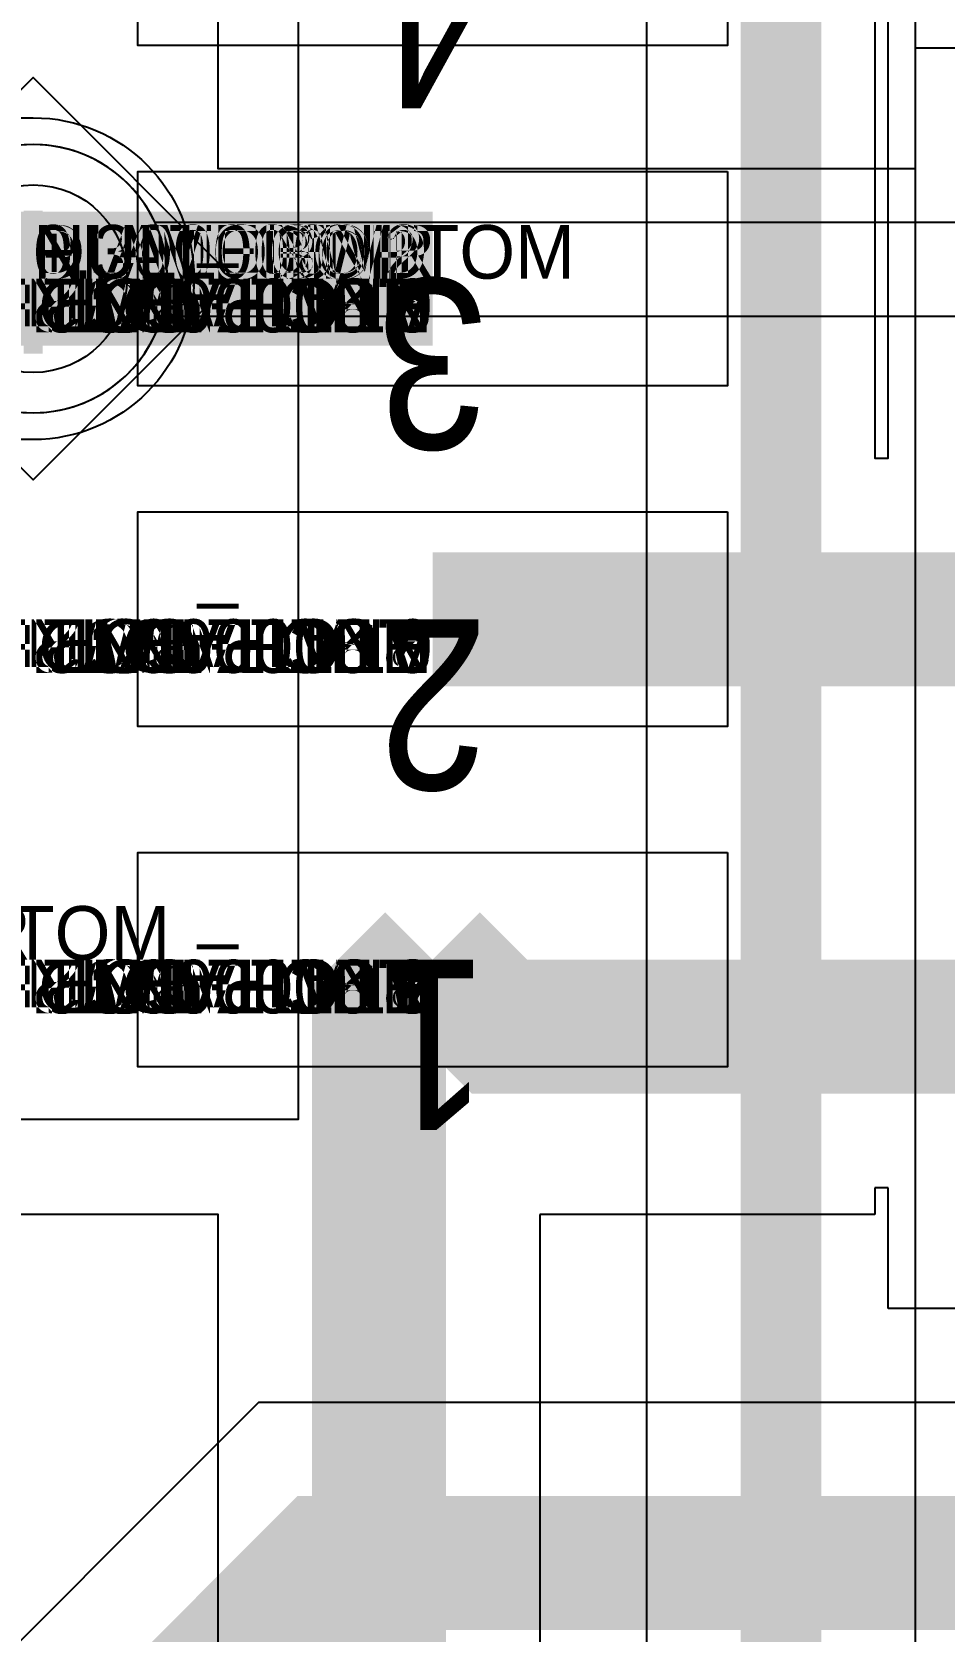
# Model space of a CAD drawing. Extents: x 0 to 323, y 0 to 320.
# Drawn here: x 161.72 to 165.12, y 237.35 to 243.32 of the extents above; entities that cross this region are included whole.
import ezdxf
from ezdxf.enums import TextEntityAlignment as Align

# ---------------------------------------------------------------- set-up
doc = ezdxf.new("R2010")
doc.units = 0
doc.header["$MEASUREMENT"] = 0
doc.layers.get('0').update_dxf_attribs({"linetype": 'CONTINUOUS'})
for name, color, linetype in [('CDN_FIGURES', 7, 'CONTINUOUS'), ('ETCH_BOTTOM', 7, 'CONTINUOUS'), ('ETCH_GND', 3, 'CONTINUOUS'), ('ETCH_INT1', 4, 'CONTINUOUS'), ('ETCH_INT2', 5, 'CONTINUOUS'), ('ETCH_PWR', 6, 'CONTINUOUS'), ('ETCH_TOP', 2, 'CONTINUOUS'), ('MANUFACTURING_NCLEGEND-1-6', 8, 'CONTINUOUS'), ('PACKAGE_GEOMETRY_ASSEMBLY_TOP', 11, 'CONTINUOUS'), ('PACKAGE_GEOMETRY_PIN_NUMBER', 9, 'CONTINUOUS')]:
    doc.layers.add(name, color=color, linetype=linetype)

# ---------------------------------------------------------------- blocks, each defined once
blk = doc.blocks.new('PAD_INFO')
for tag in ['SHAPE_TYPE', 'PAD_HEIGHT', 'PAD_LAYER', 'PAD_TYPE', 'PAD_WIDTH']:
    blk.add_attdef(tag, (0, 0), '', height=0.2)
at = {"flags": 2}
blk.add_attdef('CDN_TYPE', (0, 0), '', height=0.2, dxfattribs=at)
blk = doc.blocks.new('DRILL_INFO')
at = {"flags": 2}
blk.add_attdef('CDN_TYPE', (0, 0), '', height=0.2, dxfattribs=at)
for tag in ['FSHAPE', 'FCHAR', 'DRILL_HEIGHT', 'DIAMETER', 'PLATED', 'DRILL_WIDTH']:
    blk.add_attdef(tag, (0, 0), '', height=0.2)
blk = doc.blocks.new('VIA0700X0300')
at = {"layer": 'ETCH_BOTTOM'}
blk.add_circle((0, 0), 0.35, dxfattribs=at)
at = {"layer": 'ETCH_GND'}
blk.add_circle((0, 0), 0.35, dxfattribs=at)
at = {"layer": 'ETCH_INT1'}
blk.add_circle((0, 0), 0.35, dxfattribs=at)
at = {"layer": 'ETCH_INT2'}
blk.add_circle((0, 0), 0.35, dxfattribs=at)
at = {"layer": 'ETCH_PWR'}
blk.add_circle((0, 0), 0.35, dxfattribs=at)
at = {"layer": 'ETCH_TOP'}
blk.add_circle((0, 0), 0.35, dxfattribs=at)
ref = blk.add_blockref('PAD_INFO', (0, 0))
ref.add_attrib('PAD_LAYER', 'ETCH_TOP', (0, 0), dxfattribs={"height": 0.2})
ref.add_attrib('SHAPE_TYPE', 'NULL', (0, 0), dxfattribs={"height": 0.2})
ref.add_attrib('PAD_TYPE', 'ANTIPAD', (0, 0), dxfattribs={"height": 0.2})
ref.add_attrib('PAD_WIDTH', '0.000000', (0, 0), dxfattribs={"height": 0.2})
ref.add_attrib('PAD_HEIGHT', '0.000000', (0, 0), dxfattribs={"height": 0.2})
ref = blk.add_blockref('PAD_INFO', (0, 0))
ref.add_attrib('PAD_LAYER', 'ETCH_GND', (0, 0), dxfattribs={"height": 0.2})
ref.add_attrib('SHAPE_TYPE', 'NULL', (0, 0), dxfattribs={"height": 0.2})
ref.add_attrib('PAD_TYPE', 'ANTIPAD', (0, 0), dxfattribs={"height": 0.2})
ref.add_attrib('PAD_WIDTH', '0.000000', (0, 0), dxfattribs={"height": 0.2})
ref.add_attrib('PAD_HEIGHT', '0.000000', (0, 0), dxfattribs={"height": 0.2})
ref = blk.add_blockref('PAD_INFO', (0, 0))
ref.add_attrib('PAD_LAYER', 'ETCH_INT1', (0, 0), dxfattribs={"height": 0.2})
ref.add_attrib('SHAPE_TYPE', 'NULL', (0, 0), dxfattribs={"height": 0.2})
ref.add_attrib('PAD_TYPE', 'ANTIPAD', (0, 0), dxfattribs={"height": 0.2})
ref.add_attrib('PAD_WIDTH', '0.000000', (0, 0), dxfattribs={"height": 0.2})
ref.add_attrib('PAD_HEIGHT', '0.000000', (0, 0), dxfattribs={"height": 0.2})
ref = blk.add_blockref('PAD_INFO', (0, 0))
ref.add_attrib('PAD_LAYER', 'ETCH_INT2', (0, 0), dxfattribs={"height": 0.2})
ref.add_attrib('SHAPE_TYPE', 'NULL', (0, 0), dxfattribs={"height": 0.2})
ref.add_attrib('PAD_TYPE', 'ANTIPAD', (0, 0), dxfattribs={"height": 0.2})
ref.add_attrib('PAD_WIDTH', '0.000000', (0, 0), dxfattribs={"height": 0.2})
ref.add_attrib('PAD_HEIGHT', '0.000000', (0, 0), dxfattribs={"height": 0.2})
ref = blk.add_blockref('PAD_INFO', (0, 0))
ref.add_attrib('PAD_LAYER', 'ETCH_PWR', (0, 0), dxfattribs={"height": 0.2})
ref.add_attrib('SHAPE_TYPE', 'NULL', (0, 0), dxfattribs={"height": 0.2})
ref.add_attrib('PAD_TYPE', 'ANTIPAD', (0, 0), dxfattribs={"height": 0.2})
ref.add_attrib('PAD_WIDTH', '0.000000', (0, 0), dxfattribs={"height": 0.2})
ref.add_attrib('PAD_HEIGHT', '0.000000', (0, 0), dxfattribs={"height": 0.2})
ref = blk.add_blockref('PAD_INFO', (0, 0))
ref.add_attrib('PAD_LAYER', 'ETCH_BOTTOM', (0, 0), dxfattribs={"height": 0.2})
ref.add_attrib('SHAPE_TYPE', 'NULL', (0, 0), dxfattribs={"height": 0.2})
ref.add_attrib('PAD_TYPE', 'ANTIPAD', (0, 0), dxfattribs={"height": 0.2})
ref.add_attrib('PAD_WIDTH', '0.000000', (0, 0), dxfattribs={"height": 0.2})
ref.add_attrib('PAD_HEIGHT', '0.000000', (0, 0), dxfattribs={"height": 0.2})
ref = blk.add_blockref('PAD_INFO', (0, 0))
ref.add_attrib('PAD_LAYER', 'ETCH_TOP', (0, 0), dxfattribs={"height": 0.2})
ref.add_attrib('SHAPE_TYPE', 'NULL', (0, 0), dxfattribs={"height": 0.2})
ref.add_attrib('PAD_TYPE', 'THERMAL', (0, 0), dxfattribs={"height": 0.2})
ref.add_attrib('PAD_WIDTH', '0.000000', (0, 0), dxfattribs={"height": 0.2})
ref.add_attrib('PAD_HEIGHT', '0.000000', (0, 0), dxfattribs={"height": 0.2})
ref = blk.add_blockref('PAD_INFO', (0, 0))
ref.add_attrib('PAD_LAYER', 'ETCH_GND', (0, 0), dxfattribs={"height": 0.2})
ref.add_attrib('SHAPE_TYPE', 'NULL', (0, 0), dxfattribs={"height": 0.2})
ref.add_attrib('PAD_TYPE', 'THERMAL', (0, 0), dxfattribs={"height": 0.2})
ref.add_attrib('PAD_WIDTH', '0.000000', (0, 0), dxfattribs={"height": 0.2})
ref.add_attrib('PAD_HEIGHT', '0.000000', (0, 0), dxfattribs={"height": 0.2})
ref = blk.add_blockref('PAD_INFO', (0, 0))
ref.add_attrib('PAD_LAYER', 'ETCH_INT1', (0, 0), dxfattribs={"height": 0.2})
ref.add_attrib('SHAPE_TYPE', 'NULL', (0, 0), dxfattribs={"height": 0.2})
ref.add_attrib('PAD_TYPE', 'THERMAL', (0, 0), dxfattribs={"height": 0.2})
ref.add_attrib('PAD_WIDTH', '0.000000', (0, 0), dxfattribs={"height": 0.2})
ref.add_attrib('PAD_HEIGHT', '0.000000', (0, 0), dxfattribs={"height": 0.2})
ref = blk.add_blockref('PAD_INFO', (0, 0))
ref.add_attrib('PAD_LAYER', 'ETCH_INT2', (0, 0), dxfattribs={"height": 0.2})
ref.add_attrib('SHAPE_TYPE', 'NULL', (0, 0), dxfattribs={"height": 0.2})
ref.add_attrib('PAD_TYPE', 'THERMAL', (0, 0), dxfattribs={"height": 0.2})
ref.add_attrib('PAD_WIDTH', '0.000000', (0, 0), dxfattribs={"height": 0.2})
ref.add_attrib('PAD_HEIGHT', '0.000000', (0, 0), dxfattribs={"height": 0.2})
ref = blk.add_blockref('PAD_INFO', (0, 0))
ref.add_attrib('PAD_LAYER', 'ETCH_PWR', (0, 0), dxfattribs={"height": 0.2})
ref.add_attrib('SHAPE_TYPE', 'NULL', (0, 0), dxfattribs={"height": 0.2})
ref.add_attrib('PAD_TYPE', 'THERMAL', (0, 0), dxfattribs={"height": 0.2})
ref.add_attrib('PAD_WIDTH', '0.000000', (0, 0), dxfattribs={"height": 0.2})
ref.add_attrib('PAD_HEIGHT', '0.000000', (0, 0), dxfattribs={"height": 0.2})
ref = blk.add_blockref('PAD_INFO', (0, 0))
ref.add_attrib('PAD_LAYER', 'ETCH_BOTTOM', (0, 0), dxfattribs={"height": 0.2})
ref.add_attrib('SHAPE_TYPE', 'NULL', (0, 0), dxfattribs={"height": 0.2})
ref.add_attrib('PAD_TYPE', 'THERMAL', (0, 0), dxfattribs={"height": 0.2})
ref.add_attrib('PAD_WIDTH', '0.000000', (0, 0), dxfattribs={"height": 0.2})
ref.add_attrib('PAD_HEIGHT', '0.000000', (0, 0), dxfattribs={"height": 0.2})
ref = blk.add_blockref('PAD_INFO', (0, 0))
ref.add_attrib('PAD_LAYER', 'ETCH_TOP', (0, 0), dxfattribs={"height": 0.2})
ref.add_attrib('SHAPE_TYPE', 'CIRCLE', (0, 0), dxfattribs={"height": 0.2})
ref.add_attrib('PAD_TYPE', 'REGULAR', (0, 0), dxfattribs={"height": 0.2})
ref.add_attrib('PAD_WIDTH', '0.700000', (0, 0), dxfattribs={"height": 0.2})
ref.add_attrib('PAD_HEIGHT', '0.700000', (0, 0), dxfattribs={"height": 0.2})
ref = blk.add_blockref('PAD_INFO', (0, 0))
ref.add_attrib('PAD_LAYER', 'ETCH_GND', (0, 0), dxfattribs={"height": 0.2})
ref.add_attrib('SHAPE_TYPE', 'CIRCLE', (0, 0), dxfattribs={"height": 0.2})
ref.add_attrib('PAD_TYPE', 'REGULAR', (0, 0), dxfattribs={"height": 0.2})
ref.add_attrib('PAD_WIDTH', '0.700000', (0, 0), dxfattribs={"height": 0.2})
ref.add_attrib('PAD_HEIGHT', '0.700000', (0, 0), dxfattribs={"height": 0.2})
ref = blk.add_blockref('PAD_INFO', (0, 0))
ref.add_attrib('PAD_LAYER', 'ETCH_INT1', (0, 0), dxfattribs={"height": 0.2})
ref.add_attrib('SHAPE_TYPE', 'CIRCLE', (0, 0), dxfattribs={"height": 0.2})
ref.add_attrib('PAD_TYPE', 'REGULAR', (0, 0), dxfattribs={"height": 0.2})
ref.add_attrib('PAD_WIDTH', '0.700000', (0, 0), dxfattribs={"height": 0.2})
ref.add_attrib('PAD_HEIGHT', '0.700000', (0, 0), dxfattribs={"height": 0.2})
ref = blk.add_blockref('PAD_INFO', (0, 0))
ref.add_attrib('PAD_LAYER', 'ETCH_INT2', (0, 0), dxfattribs={"height": 0.2})
ref.add_attrib('SHAPE_TYPE', 'CIRCLE', (0, 0), dxfattribs={"height": 0.2})
ref.add_attrib('PAD_TYPE', 'REGULAR', (0, 0), dxfattribs={"height": 0.2})
ref.add_attrib('PAD_WIDTH', '0.700000', (0, 0), dxfattribs={"height": 0.2})
ref.add_attrib('PAD_HEIGHT', '0.700000', (0, 0), dxfattribs={"height": 0.2})
ref = blk.add_blockref('PAD_INFO', (0, 0))
ref.add_attrib('PAD_LAYER', 'ETCH_PWR', (0, 0), dxfattribs={"height": 0.2})
ref.add_attrib('SHAPE_TYPE', 'CIRCLE', (0, 0), dxfattribs={"height": 0.2})
ref.add_attrib('PAD_TYPE', 'REGULAR', (0, 0), dxfattribs={"height": 0.2})
ref.add_attrib('PAD_WIDTH', '0.700000', (0, 0), dxfattribs={"height": 0.2})
ref.add_attrib('PAD_HEIGHT', '0.700000', (0, 0), dxfattribs={"height": 0.2})
ref = blk.add_blockref('PAD_INFO', (0, 0))
ref.add_attrib('PAD_LAYER', 'ETCH_BOTTOM', (0, 0), dxfattribs={"height": 0.2})
ref.add_attrib('SHAPE_TYPE', 'CIRCLE', (0, 0), dxfattribs={"height": 0.2})
ref.add_attrib('PAD_TYPE', 'REGULAR', (0, 0), dxfattribs={"height": 0.2})
ref.add_attrib('PAD_WIDTH', '0.700000', (0, 0), dxfattribs={"height": 0.2})
ref.add_attrib('PAD_HEIGHT', '0.700000', (0, 0), dxfattribs={"height": 0.2})
ref = blk.add_blockref('DRILL_INFO', (0, 0))
ref.add_attrib('DIAMETER', '0.300000', (0, 0), dxfattribs={"height": 0.2})
ref.add_attrib('PLATED', 'PLATED', (0, 0), dxfattribs={"height": 0.2})
ref.add_attrib('FSHAPE', 'DIAMOND', (0, 0), dxfattribs={"height": 0.2})
ref.add_attrib('FCHAR', '+', (0, 0), dxfattribs={"height": 0.2})
ref.add_attrib('DRILL_WIDTH', '1.500000', (0, 0), dxfattribs={"height": 0.2})
ref.add_attrib('DRILL_HEIGHT', '1.500000', (0, 0), dxfattribs={"height": 0.2})
for tag in ['CDN_TYPE', 'PIN']:
    blk.add_attdef(tag, (0, 0), '', height=0.2)
at = {"flags": 2}
for tag in ['PSTKNAME', 'BBV']:
    blk.add_attdef(tag, (0, 0), '', height=0.2, dxfattribs=at)
blk = doc.blocks.new('FIGURE_DIAMOND')
at = {"layer": 'CDN_FIGURES'}
blk.add_lwpolyline([(-0.5, 0), (0, 0.5), (0.5, 0), (0, -0.5)], close=True, dxfattribs=at)
blk = doc.blocks.new('RC2200X0800TS')
at = {"layer": 'ETCH_TOP'}
blk.add_lwpolyline([(-1.1, -0.4), (-1.1, 0.4), (1.1, 0.4), (1.1, -0.4)], close=True, dxfattribs=at)
ref = blk.add_blockref('PAD_INFO', (0, 0))
ref.add_attrib('PAD_LAYER', 'ETCH_TOP', (0, 0), dxfattribs={"height": 0.2})
ref.add_attrib('SHAPE_TYPE', 'NULL', (0, 0), dxfattribs={"height": 0.2})
ref.add_attrib('PAD_TYPE', 'ANTIPAD', (0, 0), dxfattribs={"height": 0.2})
ref.add_attrib('PAD_WIDTH', '0.000000', (0, 0), dxfattribs={"height": 0.2})
ref.add_attrib('PAD_HEIGHT', '0.000000', (0, 0), dxfattribs={"height": 0.2})
ref = blk.add_blockref('PAD_INFO', (0, 0))
ref.add_attrib('PAD_LAYER', 'ETCH_GND', (0, 0), dxfattribs={"height": 0.2})
ref.add_attrib('SHAPE_TYPE', 'NULL', (0, 0), dxfattribs={"height": 0.2})
ref.add_attrib('PAD_TYPE', 'ANTIPAD', (0, 0), dxfattribs={"height": 0.2})
ref.add_attrib('PAD_WIDTH', '0.000000', (0, 0), dxfattribs={"height": 0.2})
ref.add_attrib('PAD_HEIGHT', '0.000000', (0, 0), dxfattribs={"height": 0.2})
ref = blk.add_blockref('PAD_INFO', (0, 0))
ref.add_attrib('PAD_LAYER', 'ETCH_INT1', (0, 0), dxfattribs={"height": 0.2})
ref.add_attrib('SHAPE_TYPE', 'NULL', (0, 0), dxfattribs={"height": 0.2})
ref.add_attrib('PAD_TYPE', 'ANTIPAD', (0, 0), dxfattribs={"height": 0.2})
ref.add_attrib('PAD_WIDTH', '0.000000', (0, 0), dxfattribs={"height": 0.2})
ref.add_attrib('PAD_HEIGHT', '0.000000', (0, 0), dxfattribs={"height": 0.2})
ref = blk.add_blockref('PAD_INFO', (0, 0))
ref.add_attrib('PAD_LAYER', 'ETCH_INT2', (0, 0), dxfattribs={"height": 0.2})
ref.add_attrib('SHAPE_TYPE', 'NULL', (0, 0), dxfattribs={"height": 0.2})
ref.add_attrib('PAD_TYPE', 'ANTIPAD', (0, 0), dxfattribs={"height": 0.2})
ref.add_attrib('PAD_WIDTH', '0.000000', (0, 0), dxfattribs={"height": 0.2})
ref.add_attrib('PAD_HEIGHT', '0.000000', (0, 0), dxfattribs={"height": 0.2})
ref = blk.add_blockref('PAD_INFO', (0, 0))
ref.add_attrib('PAD_LAYER', 'ETCH_PWR', (0, 0), dxfattribs={"height": 0.2})
ref.add_attrib('SHAPE_TYPE', 'NULL', (0, 0), dxfattribs={"height": 0.2})
ref.add_attrib('PAD_TYPE', 'ANTIPAD', (0, 0), dxfattribs={"height": 0.2})
ref.add_attrib('PAD_WIDTH', '0.000000', (0, 0), dxfattribs={"height": 0.2})
ref.add_attrib('PAD_HEIGHT', '0.000000', (0, 0), dxfattribs={"height": 0.2})
ref = blk.add_blockref('PAD_INFO', (0, 0))
ref.add_attrib('PAD_LAYER', 'ETCH_BOTTOM', (0, 0), dxfattribs={"height": 0.2})
ref.add_attrib('SHAPE_TYPE', 'NULL', (0, 0), dxfattribs={"height": 0.2})
ref.add_attrib('PAD_TYPE', 'ANTIPAD', (0, 0), dxfattribs={"height": 0.2})
ref.add_attrib('PAD_WIDTH', '0.000000', (0, 0), dxfattribs={"height": 0.2})
ref.add_attrib('PAD_HEIGHT', '0.000000', (0, 0), dxfattribs={"height": 0.2})
ref = blk.add_blockref('PAD_INFO', (0, 0))
ref.add_attrib('PAD_LAYER', 'ETCH_TOP', (0, 0), dxfattribs={"height": 0.2})
ref.add_attrib('SHAPE_TYPE', 'NULL', (0, 0), dxfattribs={"height": 0.2})
ref.add_attrib('PAD_TYPE', 'THERMAL', (0, 0), dxfattribs={"height": 0.2})
ref.add_attrib('PAD_WIDTH', '0.000000', (0, 0), dxfattribs={"height": 0.2})
ref.add_attrib('PAD_HEIGHT', '0.000000', (0, 0), dxfattribs={"height": 0.2})
ref = blk.add_blockref('PAD_INFO', (0, 0))
ref.add_attrib('PAD_LAYER', 'ETCH_GND', (0, 0), dxfattribs={"height": 0.2})
ref.add_attrib('SHAPE_TYPE', 'NULL', (0, 0), dxfattribs={"height": 0.2})
ref.add_attrib('PAD_TYPE', 'THERMAL', (0, 0), dxfattribs={"height": 0.2})
ref.add_attrib('PAD_WIDTH', '0.000000', (0, 0), dxfattribs={"height": 0.2})
ref.add_attrib('PAD_HEIGHT', '0.000000', (0, 0), dxfattribs={"height": 0.2})
ref = blk.add_blockref('PAD_INFO', (0, 0))
ref.add_attrib('PAD_LAYER', 'ETCH_INT1', (0, 0), dxfattribs={"height": 0.2})
ref.add_attrib('SHAPE_TYPE', 'NULL', (0, 0), dxfattribs={"height": 0.2})
ref.add_attrib('PAD_TYPE', 'THERMAL', (0, 0), dxfattribs={"height": 0.2})
ref.add_attrib('PAD_WIDTH', '0.000000', (0, 0), dxfattribs={"height": 0.2})
ref.add_attrib('PAD_HEIGHT', '0.000000', (0, 0), dxfattribs={"height": 0.2})
ref = blk.add_blockref('PAD_INFO', (0, 0))
ref.add_attrib('PAD_LAYER', 'ETCH_INT2', (0, 0), dxfattribs={"height": 0.2})
ref.add_attrib('SHAPE_TYPE', 'NULL', (0, 0), dxfattribs={"height": 0.2})
ref.add_attrib('PAD_TYPE', 'THERMAL', (0, 0), dxfattribs={"height": 0.2})
ref.add_attrib('PAD_WIDTH', '0.000000', (0, 0), dxfattribs={"height": 0.2})
ref.add_attrib('PAD_HEIGHT', '0.000000', (0, 0), dxfattribs={"height": 0.2})
ref = blk.add_blockref('PAD_INFO', (0, 0))
ref.add_attrib('PAD_LAYER', 'ETCH_PWR', (0, 0), dxfattribs={"height": 0.2})
ref.add_attrib('SHAPE_TYPE', 'NULL', (0, 0), dxfattribs={"height": 0.2})
ref.add_attrib('PAD_TYPE', 'THERMAL', (0, 0), dxfattribs={"height": 0.2})
ref.add_attrib('PAD_WIDTH', '0.000000', (0, 0), dxfattribs={"height": 0.2})
ref.add_attrib('PAD_HEIGHT', '0.000000', (0, 0), dxfattribs={"height": 0.2})
ref = blk.add_blockref('PAD_INFO', (0, 0))
ref.add_attrib('PAD_LAYER', 'ETCH_BOTTOM', (0, 0), dxfattribs={"height": 0.2})
ref.add_attrib('SHAPE_TYPE', 'NULL', (0, 0), dxfattribs={"height": 0.2})
ref.add_attrib('PAD_TYPE', 'THERMAL', (0, 0), dxfattribs={"height": 0.2})
ref.add_attrib('PAD_WIDTH', '0.000000', (0, 0), dxfattribs={"height": 0.2})
ref.add_attrib('PAD_HEIGHT', '0.000000', (0, 0), dxfattribs={"height": 0.2})
ref = blk.add_blockref('PAD_INFO', (0, 0))
ref.add_attrib('PAD_LAYER', 'ETCH_TOP', (0, 0), dxfattribs={"height": 0.2})
ref.add_attrib('SHAPE_TYPE', 'RECTANGLE', (0, 0), dxfattribs={"height": 0.2})
ref.add_attrib('PAD_TYPE', 'REGULAR', (0, 0), dxfattribs={"height": 0.2})
ref.add_attrib('PAD_WIDTH', '2.200000', (0, 0), dxfattribs={"height": 0.2})
ref.add_attrib('PAD_HEIGHT', '0.800000', (0, 0), dxfattribs={"height": 0.2})
ref = blk.add_blockref('PAD_INFO', (0, 0))
ref.add_attrib('PAD_LAYER', 'ETCH_GND', (0, 0), dxfattribs={"height": 0.2})
ref.add_attrib('SHAPE_TYPE', 'NULL', (0, 0), dxfattribs={"height": 0.2})
ref.add_attrib('PAD_TYPE', 'REGULAR', (0, 0), dxfattribs={"height": 0.2})
ref.add_attrib('PAD_WIDTH', '0.000000', (0, 0), dxfattribs={"height": 0.2})
ref.add_attrib('PAD_HEIGHT', '0.000000', (0, 0), dxfattribs={"height": 0.2})
ref = blk.add_blockref('PAD_INFO', (0, 0))
ref.add_attrib('PAD_LAYER', 'ETCH_INT1', (0, 0), dxfattribs={"height": 0.2})
ref.add_attrib('SHAPE_TYPE', 'NULL', (0, 0), dxfattribs={"height": 0.2})
ref.add_attrib('PAD_TYPE', 'REGULAR', (0, 0), dxfattribs={"height": 0.2})
ref.add_attrib('PAD_WIDTH', '0.000000', (0, 0), dxfattribs={"height": 0.2})
ref.add_attrib('PAD_HEIGHT', '0.000000', (0, 0), dxfattribs={"height": 0.2})
ref = blk.add_blockref('PAD_INFO', (0, 0))
ref.add_attrib('PAD_LAYER', 'ETCH_INT2', (0, 0), dxfattribs={"height": 0.2})
ref.add_attrib('SHAPE_TYPE', 'NULL', (0, 0), dxfattribs={"height": 0.2})
ref.add_attrib('PAD_TYPE', 'REGULAR', (0, 0), dxfattribs={"height": 0.2})
ref.add_attrib('PAD_WIDTH', '0.000000', (0, 0), dxfattribs={"height": 0.2})
ref.add_attrib('PAD_HEIGHT', '0.000000', (0, 0), dxfattribs={"height": 0.2})
ref = blk.add_blockref('PAD_INFO', (0, 0))
ref.add_attrib('PAD_LAYER', 'ETCH_PWR', (0, 0), dxfattribs={"height": 0.2})
ref.add_attrib('SHAPE_TYPE', 'NULL', (0, 0), dxfattribs={"height": 0.2})
ref.add_attrib('PAD_TYPE', 'REGULAR', (0, 0), dxfattribs={"height": 0.2})
ref.add_attrib('PAD_WIDTH', '0.000000', (0, 0), dxfattribs={"height": 0.2})
ref.add_attrib('PAD_HEIGHT', '0.000000', (0, 0), dxfattribs={"height": 0.2})
ref = blk.add_blockref('PAD_INFO', (0, 0))
ref.add_attrib('PAD_LAYER', 'ETCH_BOTTOM', (0, 0), dxfattribs={"height": 0.2})
ref.add_attrib('SHAPE_TYPE', 'NULL', (0, 0), dxfattribs={"height": 0.2})
ref.add_attrib('PAD_TYPE', 'REGULAR', (0, 0), dxfattribs={"height": 0.2})
ref.add_attrib('PAD_WIDTH', '0.000000', (0, 0), dxfattribs={"height": 0.2})
ref.add_attrib('PAD_HEIGHT', '0.000000', (0, 0), dxfattribs={"height": 0.2})
ref = blk.add_blockref('DRILL_INFO', (0, 0))
ref.add_attrib('DIAMETER', '0.000000', (0, 0), dxfattribs={"height": 0.2})
ref.add_attrib('PLATED', 'PLATED', (0, 0), dxfattribs={"height": 0.2})
ref.add_attrib('FSHAPE', 'NULL', (0, 0), dxfattribs={"height": 0.2})
ref.add_attrib('DRILL_WIDTH', '0.000000', (0, 0), dxfattribs={"height": 0.2})
ref.add_attrib('DRILL_HEIGHT', '0.000000', (0, 0), dxfattribs={"height": 0.2})
for tag in ['CDN_TYPE', 'PIN']:
    blk.add_attdef(tag, (0, 0), '', height=0.2)
at = {"flags": 2}
for tag in ['PSTKNAME', 'BBV']:
    blk.add_attdef(tag, (0, 0), '', height=0.2, dxfattribs=at)
blk = doc.blocks.new('F25')
at = {"layer": 'PACKAGE_GEOMETRY_ASSEMBLY_TOP'}
blk.add_lwpolyline([(0.5, -4.405), (4.5, -4.405), (4.5, 0.595), (0.5, 0.595)], close=True, dxfattribs=at)
at = {"layer": 'ETCH_TOP'}
ref = blk.add_blockref('RC2200X0800TS', (0, 0), dxfattribs=at)
ref.add_attrib('CDN_TYPE', 'PIN', (0, 0), dxfattribs={"height": 0.2})
ref.add_attrib('PIN', '1', (0, 0), dxfattribs={"height": 0.2})
ref = blk.add_blockref('RC2200X0800TS', (5, 0), dxfattribs=at)
ref.add_attrib('CDN_TYPE', 'PIN', (0, 0), dxfattribs={"height": 0.2})
ref.add_attrib('PIN', '8', (0, 0), dxfattribs={"height": 0.2})
ref = blk.add_blockref('RC2200X0800TS', (0, -1.27), dxfattribs=at)
ref.add_attrib('CDN_TYPE', 'PIN', (0, 0), dxfattribs={"height": 0.2})
ref.add_attrib('PIN', '2', (0, 0), dxfattribs={"height": 0.2})
ref = blk.add_blockref('RC2200X0800TS', (0, -2.54), dxfattribs=at)
ref.add_attrib('CDN_TYPE', 'PIN', (0, 0), dxfattribs={"height": 0.2})
ref.add_attrib('PIN', '3', (0, 0), dxfattribs={"height": 0.2})
ref = blk.add_blockref('RC2200X0800TS', (0, -3.81), dxfattribs=at)
ref.add_attrib('CDN_TYPE', 'PIN', (0, 0), dxfattribs={"height": 0.2})
ref.add_attrib('PIN', '4', (0, 0), dxfattribs={"height": 0.2})
ref = blk.add_blockref('RC2200X0800TS', (5, -3.81), dxfattribs=at)
ref.add_attrib('CDN_TYPE', 'PIN', (0, 0), dxfattribs={"height": 0.2})
ref.add_attrib('PIN', '5', (0, 0), dxfattribs={"height": 0.2})
ref = blk.add_blockref('RC2200X0800TS', (5, -2.54), dxfattribs=at)
ref.add_attrib('CDN_TYPE', 'PIN', (0, 0), dxfattribs={"height": 0.2})
ref.add_attrib('PIN', '6', (0, 0), dxfattribs={"height": 0.2})
ref = blk.add_blockref('RC2200X0800TS', (5, -1.27), dxfattribs=at)
ref.add_attrib('CDN_TYPE', 'PIN', (0, 0), dxfattribs={"height": 0.2})
ref.add_attrib('PIN', '7', (0, 0), dxfattribs={"height": 0.2})
at = {"flags": 2}
for tag in ['SYMBOL_TYPE', 'CDN_TYPE', 'REFDES']:
    blk.add_attdef(tag, (0, 0), '', height=0.2, dxfattribs=at)

msp = doc.modelspace()

# ---------------------------------------------------------------- linework, layer by layer
at = {"layer": 'ETCH_BOTTOM'}
for points, format in [([(161.2625, 236.9041), (162.564, 238.2056), (167.4605, 238.2056, -0.000416), (167.4615, 238.2066), (167.8125, 238.5576), (167.8125, 243.2554), (165.0127, 243.2554), (165.0127, 242.8054), (162.4125, 242.8054), (162.4125, 243.3569), (161.8383, 243.9312, -0.198912), (161.6625, 244.3555), (161.6625, 244.6055, -0.490245), (162.4125, 245.1866), (162.4125, 246.6556), (163.2226, 246.6556, -0.612319), (164.2026, 246.6556), (165.0127, 246.6556), (165.0127, 244.4556), (167.8125, 244.4556), (167.8125, 247.3576), (171.7625, 251.3076)], "xyb"), ([(158.9127, 243.6556), (161.5127, 243.6556), (161.5127, 242.9956), (161.7226, 242.9956, -1), (161.7226, 241.7954), (161.5127, 241.7954), (161.5127, 239.8054), (160.7604, 239.8054, -0.912717), (159.6648, 239.8054), (159.5127, 239.8054), (159.5127, 238.3847, -0.755811), (159.5127, 237.3263)], "xyb"), ([(161.7226, 242.3955, 0.5, 0.5, 0), (160.4226, 242.3955, 0.5, 0.5, 0), (160.2126, 242.6055, 0.5, 0.5, 0)], "xyseb"), ([(168.6126, 238.1555, 1, 1, 0), (168.0626, 237.6055, 0.5, 0.5, 0), (162.8126, 237.6055, 0.5, 0.5, 0), (161.8626, 236.6555, 0.5, 0.5, 0), (161.8626, 233.4055, 0.5, 0.5, 0)], "xyseb")]:
    msp.add_lwpolyline(points, format=format, dxfattribs=at)
at = {"layer": 'ETCH_GND'}
msp.add_lwpolyline([(162.2227, 242.3955, 1), (161.2225, 242.3955, 1)], format="xyb", close=True, dxfattribs=at)
at = {"layer": 'ETCH_INT1'}
for points, format in [([(164.0125, 236.1319), (164.0125, 246.0053, -1.999001), (164.0125, 246.8057), (164.0125, 251.5484), (159.5815, 255.9794), (156.3813, 255.9794), (155.409, 256.9519, -1), (156.1162, 257.6591), (156.7957, 256.9796), (159.9957, 256.9796), (165.0127, 251.9626), (165.0127, 235.7177)], "xyb"), ([(155.7626, 257.3055, 0.3, 0.3, 0), (156.5885, 256.4795, 0.3, 0.3, 0), (159.7886, 256.4795, 0.3, 0.3, 0), (164.5126, 251.7555, 0.3, 0.3, 0), (164.5126, 235.9248, 0.3, 0.3, 0), (163.9626, 235.3748, 0.3, 0.3, 0), (163.9626, 231.5362, 0.3, 0.3, 0), (164.5126, 230.9862, 0.3, 0.3, 0), (164.5126, 224.5555, 0.3, 0.3, 0), (148.5426, 208.5855, 0.3, 0.3, 0), (101.9619, 208.5855, 0.3, 0.3, 0)], "xyseb")]:
    msp.add_lwpolyline(points, format=format, dxfattribs=at)
msp.add_lwpolyline([(162.2227, 242.3955, 1), (161.2225, 242.3955, 1)], format="xyb", close=True, dxfattribs=at)
at = {"layer": 'ETCH_INT2'}
for points in [[(173.1126, 242.6055), (162.1775, 242.6055), (162.1631, 242.6322, 0.597882), (161.2821, 242.6322), (161.2677, 242.6055), (157.8626, 242.6055), (157.8626, 246.4215), (157.8856, 246.4365, 0.541981), (157.8856, 247.2745), (157.8626, 247.2895), (157.8626, 250.6555), (159.7459, 252.5388, -0.616108), (159.9179, 252.482, 1.986081), (160.4861, 253.0502, -0.616108), (160.4293, 253.2222), (162.0126, 254.8055), (177.0626, 254.8055)], [(126.3132, 239.8555), (137.6569, 239.8555, -0.471157), (137.7565, 239.7349, 1.210529), (138.7387, 239.7349, -0.471157), (138.8383, 239.8555), (145.0632, 239.8555), (145.0709, 239.8141, 0.831244), (146.0543, 239.8141), (146.062, 239.8555), (147.2604, 239.8555), (147.2646, 239.8095, 0.91207), (148.2606, 239.8095), (148.2648, 239.8555), (149.8126, 239.8555), (152.2126, 242.2555), (161.2412, 242.2555), (161.2534, 242.2224, 0.696957), (162.1918, 242.2224), (162.204, 242.2555), (180.6626, 242.2555)]]:
    msp.add_lwpolyline(points, format="xyb", dxfattribs=at)
at = {"layer": 'ETCH_PWR'}
msp.add_lwpolyline([(162.2227, 242.3955, 1), (161.2225, 242.3955, 1)], format="xyb", close=True, dxfattribs=at)
at = {"layer": 'ETCH_TOP'}
for points, format in [([(162.4125, 234.1541), (162.4125, 238.9054), (161.5625, 238.9054), (161.5625, 241.8172, -0.760768), (161.5625, 242.9738), (161.5625, 244.6156), (161.6626, 244.6156, -0.662109), (162.6869, 245.0298), (163.1012, 244.6156), (164.8627, 244.6156), (164.8627, 241.7256), (164.9125, 241.7256), (164.9125, 245.9056), (166.1746, 245.9056), (164.7748, 247.3054), (162.4877, 247.3054), (162.4877, 245.6054), (160.9102, 245.6054, -0.475331), (160.2627, 245.1784), (160.2627, 244.3484), (159.8627, 243.9484), (159.8627, 238.9054), (157.5697, 238.9054)], "xyb"), ([(163.2126, 242.3955, 0.5, 0.5, 0), (161.7226, 242.3955, 0.5, 0.5, 0)], "xyseb"), ([(163.2126, 241.1255, 0.5, 0.5, 0), (165.9826, 241.1255, 0.5, 0.5, 0), (166.2126, 241.3555, 0.5, 0.5, 0)], "xyseb"), ([(163.2126, 239.8555, 0.5, 0.5, 0), (163.0126, 239.6555, 0.5, 0.5, 0), (163.0126, 233.9055, 0.5, 0.5, 0), (160.6176, 231.5105, 0.5, 0.5, 0), (160.6176, 230.879, 0.5, 0.5, 0)], "xyseb"), ([(166.2126, 239.6055, 0.5, 0.5, 0), (163.4626, 239.6055, 0.5, 0.5, 0), (163.2126, 239.8555, 0.5, 0.5, 0)], "xyseb")]:
    msp.add_lwpolyline(points, format=format, dxfattribs=at)
msp.add_lwpolyline([(167.6875, 184.7804), (167.6875, 244.3927), (167.5127, 244.5675), (167.5127, 238.5554), (164.9125, 238.5554), (164.9125, 239.0054), (164.8627, 239.0054), (164.8627, 238.9054), (163.6127, 238.9054), (163.6127, 233.6569)], dxfattribs=at)

# ---------------------------------------------------------------- block references
at = {"rotation": 180}
msp.add_blockref('F25', (163.2126, 239.8555), dxfattribs=at)
at = {"layer": 'ETCH_TOP'}
for p in [(161.7226, 242.3955), (160.2126, 239.8555)]:
    msp.add_blockref('VIA0700X0300', p, dxfattribs=at)
at = {"layer": 'MANUFACTURING_NCLEGEND-1-6', "xscale": 1.5, "yscale": 1.5}
msp.add_blockref('FIGURE_DIAMOND', (161.7226, 242.3955), dxfattribs=at)

# ---------------------------------------------------------------- texts
at = {"layer": 'MANUFACTURING_NCLEGEND-1-6'}
msp.add_text('+', height=0.75, dxfattribs=at).set_placement((161.7226, 242.3955), align=Align.MIDDLE_CENTER)
at = {"layer": 'PACKAGE_GEOMETRY_PIN_NUMBER', "width": 0.88}
for s, p in [('4', (163.2126, 243.6655)), ('3', (163.2126, 242.3955)), ('2', (163.2126, 241.1255)), ('1', (163.2126, 239.8555))]:
    msp.add_text(s, height=0.635, rotation=180, dxfattribs=at).set_placement(p, align=Align.CENTER)

doc.saveas('drawing.dxf')
